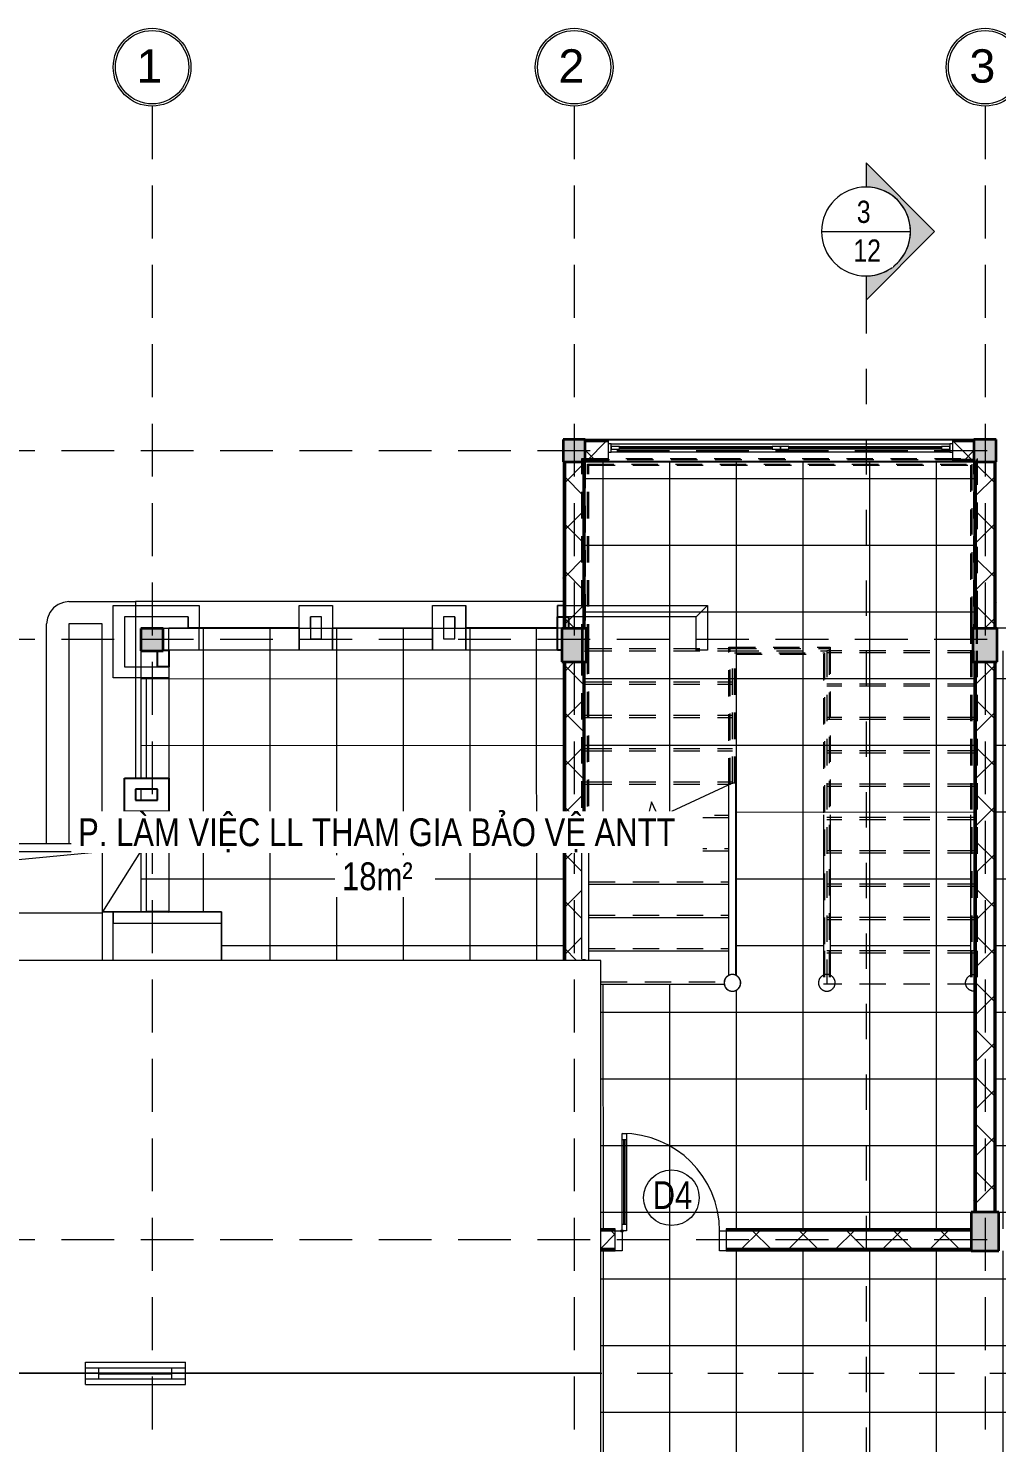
# Model space of a CAD drawing. Header units: millimetres. Extents: x -15725 to 47878, y -33389 to 18700.
# Drawn here: x -565 to 8155, y 5975 to 18700 of the extents above; entities that cross this region are included whole.
import ezdxf

# ---------------------------------------------------------------- set-up
doc = ezdxf.new("R2010")
doc.units = ezdxf.units.MM
for name, pattern in [('Abgebrochen', [714.375, 476.25, -238.125]), ('Aligning Line', [635, 317.5, -317.5]), ('Hidden', [714.375, 476.25, -238.125]), ('Overhead', [396.875, 238.125, -158.75])]:
    doc.linetypes.add(name, pattern=pattern)
for name, color, linetype, lineweight in [('A-DOOR', 7, 'Continuous', 18), ('A-DOOR-IDEN', 7, 'Continuous', 9), ('A-FLOR', 7, 'Continuous', 9), ('A-FLOR-HRAL', 7, 'Continuous', 9), ('A-FLOR-HRAL-MBND', 7, 'Overhead', 9), ('A-FLOR-PATT', 7, 'Continuous', 9), ('A-GENM', 7, 'Continuous', 9), ('A-GLAZ', 7, 'Continuous', 18), ('A-WALL', 7, 'Continuous', 25), ('A-WALL-PATT', 7, 'Continuous', 18), ('G-ANNO-SYMB', 7, 'Abgebrochen', 9), ('G-ANNO-TEXT', 7, 'Continuous', 9), ('S-COLS', 7, 'Continuous', 25), ('S-GRID', 7, 'Continuous', 9), ('S-GRID-IDEN', 7, 'Continuous', 9), ('S-STRS', 7, 'Continuous', 18), ('S-STRS-MBND', 7, 'Overhead', 9)]:
    doc.layers.add(name, color=color, linetype=linetype, lineweight=lineweight)
doc.layers.add('G-IMPT', color=7, linetype='Continuous', lineweight=9, true_color=0xffffff)
doc.styles.add('Arial', font='arial.ttf', dxfattribs={"width": 0.8, "height": 200})
doc.styles.add('Arial_2', font='arial.ttf', dxfattribs={"height": 300})
doc.styles.add('Arial_3', font='arial.ttf', dxfattribs={"width": 0.8, "height": 250})
doc.styles.add('Arial_4', font='arial.ttf', dxfattribs={"width": 0.8, "height": 250})
pattern_1 = [(0, (29959.49, 0), (406.4, 101.6), [33.528, -271.272, 33.528, -271.272, -1625.6]), (0, (29959.49, 0), (406.4, 101.6), [-609.6, 33.528, -576.072, 33.528, -271.272, -711.2]), (0, (29959.49, 0), (406.4, 101.6), [-1524, 33.528, -169.672, 33.528, -474.472]), (120, (30111.89, 50.8), (-291.18818, 301.15272), [33.528, -271.272, 33.528, -271.272, -1625.6]), (120, (30111.89, 50.8), (-291.18818, 301.15272), [-609.6, 33.528, -576.072, 33.528, -271.272, -711.2]), (120, (30111.89, 50.8), (-291.18818, 301.15272), [-1524, 33.528, -169.672, 33.528, -474.472]), (240, (30162.69, 254), (-115.21182, -402.75272), [33.528, -271.272, 33.528, -271.272, -1625.6]), (240, (30162.69, 254), (-115.21182, -402.75272), [-609.6, 33.528, -576.072, 33.528, -271.272, -711.2]), (240, (30162.69, 254), (-115.21182, -402.75272), [-1524, 33.528, -169.672, 33.528, -474.472])]
pattern_2 = [(45, (29959.5, 0), (-212.132, 212.132), []), (135, (29959.5, 0), (-212.132, -212.132), [])]

# ---------------------------------------------------------------- blocks, each defined once
blk = doc.blocks.new('Railing - 150mm-2368385-02_MẶT BẰNG TẦNG 2')
at = {"layer": 'A-FLOR-HRAL', "flags": 128}
for points in [[(0, 75), (-3, 75), (-6, 75), (-9, 74), (-12, 74), (-15, 74), (-18, 73), (-21, 72), (-24, 71), (-26, 70), (-29, 69), (-32, 68), (-35, 67), (-37, 65), (-40, 64), (-42, 62), (-45, 60), (-47, 58), (-49, 56), (-52, 54), (-54, 52), (-56, 50), (-58, 48), (-60, 45), (-61, 43), (-63, 41), (-65, 38), (-66, 35), (-68, 33), (-69, 30), (-70, 27), (-71, 24), (-72, 22), (-73, 19), (-73, 16), (-74, 13), (-74, 10), (-75, 7), (-75, 4), (-75, 1), (-75, -2), (-75, -5), (-75, -8), (-74, -11), (-74, -14), (-73, -17), (-72, -20), (-71, -23), (-70, -26), (-69, -28), (-68, -31), (-67, -34), (-65, -37), (-64, -39), (-62, -42), (-61, -44), (-59, -47), (-57, -49), (-55, -51), (-53, -53), (-51, -55), (-48, -57), (-46, -59), (-44, -61), (-41, -63), (-39, -64), (-36, -66), (-33, -67), (-31, -68), (-28, -70), (-25, -71), (-22, -72), (-19, -72), (-16, -73), (-14, -74), (-11, -74), (-8, -75), (-5, -75), (-2, -75), (0, -75)], [(0, -75), (3, -75), (6, -75), (9, -74), (12, -74), (15, -74), (18, -73), (21, -72), (24, -71), (26, -70), (29, -69), (32, -68), (35, -67), (37, -65), (40, -64), (42, -62), (45, -60), (47, -58), (49, -56), (52, -54), (54, -52), (56, -50), (58, -48), (60, -45), (61, -43), (63, -41), (65, -38), (66, -35), (68, -33), (69, -30), (70, -27), (71, -24), (72, -22), (73, -19), (73, -16), (74, -13), (74, -10), (75, -7), (75, -4), (75, -1), (75, 2), (75, 5), (75, 8), (74, 11), (74, 14), (73, 17), (72, 20), (71, 23), (70, 26), (69, 28), (68, 31), (67, 34), (65, 37), (64, 39), (62, 42), (61, 44), (59, 47), (57, 49), (55, 51), (53, 53), (51, 55), (48, 57), (46, 59), (44, 61), (41, 63), (39, 64), (36, 66), (33, 67), (31, 68), (28, 70), (25, 71), (22, 72), (19, 72), (16, 73), (14, 74), (11, 74), (8, 75), (5, 75), (2, 75), (0, 75)]]:
    blk.add_lwpolyline(points, dxfattribs=at)
blk = doc.blocks.new('Railing - Railing-2368373-02_MẶT BẰNG TẦNG 2')
at = {"layer": 'A-FLOR-HRAL'}
for p, q in [((6595, 11623), (6595, 10400)), ((6656, 11623), (6656, 10400)), ((6595, 10400), (6595, 10181)), ((6656, 10400), (6656, 10181))]:
    blk.add_line(p, q, dxfattribs=at)
blk.add_blockref('Railing - 150mm-2368385-02_MẶT BẰNG TẦNG 2', (6625, 10112))
blk = doc.blocks.new('Railing - 150mm-V1-02_MẶT BẰNG TẦNG 2')
at = {"layer": 'A-FLOR-HRAL', "flags": 128}
blk.add_lwpolyline([(0, -75), (3, -75), (6, -75), (9, -74), (12, -74), (15, -74), (18, -73), (21, -72), (24, -71), (26, -70), (29, -69), (32, -68), (35, -67), (37, -65), (40, -64), (42, -62), (45, -60), (47, -58), (49, -56), (52, -54), (54, -52), (56, -50), (58, -48), (60, -45), (61, -43), (63, -41), (65, -38), (66, -35), (68, -33), (69, -30), (70, -27), (71, -24), (72, -22), (73, -19), (73, -16), (74, -13), (74, -10), (75, -7), (75, -4), (75, -1), (75, 2), (75, 5), (75, 8), (74, 11), (74, 14), (73, 17), (72, 20), (71, 23), (70, 26), (69, 28), (68, 31), (67, 34), (65, 37), (64, 39), (62, 42), (61, 44), (59, 47), (57, 49), (55, 51), (53, 53), (51, 55), (48, 57), (46, 59), (44, 61), (41, 63), (39, 64), (36, 66), (33, 67), (31, 68), (28, 70), (25, 71), (22, 72), (19, 72), (16, 73), (14, 74), (11, 74), (8, 75), (5, 75), (2, 75), (0, 75)], dxfattribs=at)
blk = doc.blocks.new('Railing - Railing-2368377-02_MẶT BẰNG TẦNG 2')
at = {"layer": 'A-FLOR-HRAL'}
for p, q in [((7919, 11623), (7919, 10400)), ((7919, 10400), (7919, 10181))]:
    blk.add_line(p, q, dxfattribs=at)
at = {"extrusion": (0, 0, -1), "zscale": -1}
blk.add_blockref('Railing - 150mm-V1-02_MẶT BẰNG TẦNG 2', (-7950, 10112), dxfattribs=at)
blk = doc.blocks.new('CỬA 1 CÁNH EROWINDOW_có ô chết_ - D4_1000x2200-2368989-02_MẶT BẰNG TẦNG 2')
at = {"layer": 'A-DOOR'}
for p, q in [((-439, 958), (-399, 958)), ((-439, 80), (-439, 958)), ((-399, 900), (-439, 900)), ((-424, 138), (-424, 900)), ((-414, 900), (-414, 138)), ((-399, 958), (-399, 900)), ((-399, 958), (-399, 80)), ((-399, 138), (-439, 138)), ((-500, -100), (-500, 80)), ((-500, 80), (-439, 80)), ((-439, 80), (-439, -100)), ((-399, 80), (-439, 80)), ((439, -100), (439, 80)), ((439, 80), (500, 80)), ((500, 80), (500, -100)), ((-439, -100), (-500, -100)), ((500, -100), (439, -100))]:
    blk.add_line(p, q, dxfattribs=at)
blk.add_circle((-439, 80), 10, dxfattribs=at)
blk.add_arc((-439, 80), 878, 0, 90, dxfattribs=at)
blk = doc.blocks.new('CUA SO 2 CANH NHOM KINH O O THOANG - K3_3100x2100-2404852-02_MẶT BẰNG TẦNG 2')
at = {"layer": 'A-GLAZ'}
for p, q in [((-1525, 63), (-1550, 63)), ((-1525, -13), (-1525, 63)), ((-1449, 37.5), (-1525, 37.5)), ((-1525, 37.5), (-1525, 12.5)), ((-1525, 12.5), (-1449, 12.5)), ((-1449, 12.5), (-1449, 37.5)), ((-76, 27.5), (-1449, 27.5)), ((-1449, 27.5), (-1449, 22.5)), ((-1449, 22.5), (-76, 22.5)), ((0, 37.5), (-76, 37.5)), ((-76, 37.5), (-76, 12.5)), ((-76, 22.5), (-76, 27.5)), ((-76, 12.5), (0, 12.5)), ((0, 12.5), (0, 37.5)), ((76, 37.5), (0, 37.5)), ((0, 37.5), (0, 12.5)), ((0, 12.5), (76, 12.5)), ((76, 12.5), (76, 37.5)), ((1449, 27.5), (76, 27.5)), ((76, 27.5), (76, 22.5)), ((76, 22.5), (1449, 22.5)), ((1525, 37.5), (1449, 37.5)), ((1449, 37.5), (1449, 12.5)), ((1449, 22.5), (1449, 27.5)), ((1449, 12.5), (1525, 12.5)), ((1550, 63), (1525, 63)), ((1525, 63), (1525, -13)), ((1525, 12.5), (1525, 37.5)), ((-1550, -13), (-1525, -13)), ((1525, -13), (1550, -13))]:
    blk.add_line(p, q, dxfattribs=at)
at = {"layer": 'A-GLAZ', "lineweight": 9}
for p, q in [((-1525, 63), (1525, 63)), ((-1449, 37.5), (-76, 37.5)), ((-76, 12.5), (-1449, 12.5)), ((76, 37.5), (1449, 37.5)), ((1449, 12.5), (76, 12.5)), ((1525, -13), (-1525, -13))]:
    blk.add_line(p, q, dxfattribs=at)
blk = doc.blocks.new('Railing - 150mm-2368054-02_MẶT BẰNG TẦNG 2')
at = {"layer": 'A-FLOR-HRAL', "flags": 128}
for points in [[(0, 75), (-3, 75), (-6, 75), (-9, 74), (-12, 74), (-15, 74), (-18, 73), (-21, 72), (-24, 71), (-26, 70), (-29, 69), (-32, 68), (-35, 67), (-37, 65), (-40, 64), (-42, 62), (-45, 60), (-47, 58), (-49, 56), (-52, 54), (-54, 52), (-56, 50), (-58, 48), (-60, 45), (-61, 43), (-63, 41), (-65, 38), (-66, 35), (-68, 33), (-69, 30), (-70, 27), (-71, 24), (-72, 22), (-73, 19), (-73, 16), (-74, 13), (-74, 10), (-75, 7), (-75, 4), (-75, 1), (-75, -2), (-75, -5), (-75, -8), (-74, -11), (-74, -14), (-73, -17), (-72, -20), (-71, -23), (-70, -26), (-69, -28), (-68, -31), (-67, -34), (-65, -37), (-64, -39), (-62, -42), (-61, -44), (-59, -47), (-57, -49), (-55, -51), (-53, -53), (-51, -55), (-48, -57), (-46, -59), (-44, -61), (-41, -63), (-39, -64), (-36, -66), (-33, -67), (-31, -68), (-28, -70), (-25, -71), (-22, -72), (-19, -72), (-16, -73), (-14, -74), (-11, -74), (-8, -75), (-5, -75), (-2, -75), (0, -75)], [(0, -75), (3, -75), (6, -75), (9, -74), (12, -74), (15, -74), (18, -73), (21, -72), (24, -71), (26, -70), (29, -69), (32, -68), (35, -67), (37, -65), (40, -64), (42, -62), (45, -60), (47, -58), (49, -56), (52, -54), (54, -52), (56, -50), (58, -48), (60, -45), (61, -43), (63, -41), (65, -38), (66, -35), (68, -33), (69, -30), (70, -27), (71, -24), (72, -22), (73, -19), (73, -16), (74, -13), (74, -10), (75, -7), (75, -4), (75, -1), (75, 2), (75, 5), (75, 8), (74, 11), (74, 14), (73, 17), (72, 20), (71, 23), (70, 26), (69, 28), (68, 31), (67, 34), (65, 37), (64, 39), (62, 42), (61, 44), (59, 47), (57, 49), (55, 51), (53, 53), (51, 55), (48, 57), (46, 59), (44, 61), (41, 63), (39, 64), (36, 66), (33, 67), (31, 68), (28, 70), (25, 71), (22, 72), (19, 72), (16, 73), (14, 74), (11, 74), (8, 75), (5, 75), (2, 75), (0, 75)]]:
    blk.add_lwpolyline(points, dxfattribs=at)
at = {"layer": 'A-FLOR-HRAL', "lineweight": 18}
for start, end in [(90, 270), (270, 90)]:
    blk.add_arc((0, 0), 74, start, end, dxfattribs=at)
blk = doc.blocks.new('Railing - Railing-2370124-02_MẶT BẰNG TẦNG 2')
at = {"layer": 'A-FLOR-HRAL'}
for p, q in [((5775, 11909), (5744, 11894)), ((5775, 11909), (5744, 11894)), ((5744, 10180), (5744, 11894)), ((5775, 11909), (5755, 11899)), ((5755, 11897), (5755, 11899)), ((5795, 11909), (5775, 11909)), ((5805, 11909), (5775, 11909)), ((5805, 11909), (5775, 11909)), ((5795, 11906), (5795, 11909)), ((5805, 10181), (5805, 11909))]:
    blk.add_line(p, q, dxfattribs=at)
at = {"layer": 'A-FLOR-HRAL-MBND'}
for p, q in [((5744, 13131), (6656, 13131)), ((5744, 13100), (5744, 13131)), ((5755, 13120), (6645, 13120)), ((5755, 13100), (5755, 13120)), ((6645, 13120), (6645, 10400)), ((6656, 13131), (6656, 10400)), ((5744, 11894), (5744, 13100)), ((5755, 11899), (5755, 13100)), ((5795, 13080), (6605, 13080)), ((5795, 11909), (5795, 13080)), ((5805, 13070), (6595, 13070)), ((5805, 11909), (5805, 13070)), ((6595, 13070), (6595, 10400)), ((6605, 13080), (6605, 10400)), ((6595, 10400), (6595, 10100)), ((6605, 10400), (6605, 10100)), ((6645, 10400), (6645, 10100)), ((6656, 10400), (6656, 10100)), ((6656, 10100), (6595, 10100)), ((6645, 10100), (6605, 10100))]:
    blk.add_line(p, q, dxfattribs=at)
at = {"rotation": 180}
blk.add_blockref('Railing - 150mm-2368054-02_MẶT BẰNG TẦNG 2', (5775, 10112), dxfattribs=at)
blk = doc.blocks.new('Railing - Railing-2370128-02_MẶT BẰNG TẦNG 2')
at = {"layer": 'A-FLOR-HRAL'}
for p, q in [((4450, 11291), (4420, 11291)), ((4450, 11291), (4420, 11291)), ((4420, 10325), (4420, 11291)), ((4481, 11306), (4450, 11291)), ((4481, 11306), (4450, 11291)), ((4481, 10314), (4481, 11306))]:
    blk.add_line(p, q, dxfattribs=at)
at = {"layer": 'A-FLOR-HRAL-MBND'}
for p, q in [((4420, 14830), (7980, 14830)), ((4420, 13100), (4420, 14830)), ((4430, 14820), (7970, 14820)), ((4430, 13100), (4430, 14820)), ((4470, 14780), (7930, 14780)), ((4470, 13100), (4470, 14780)), ((4481, 14769), (7919, 14769)), ((4481, 13100), (4481, 14769)), ((7919, 14769), (7919, 13400)), ((7930, 14780), (7930, 13400)), ((7970, 14820), (7970, 13400)), ((7980, 14830), (7980, 13400)), ((7919, 13400), (7919, 13100)), ((7930, 13400), (7930, 13100)), ((7970, 13400), (7970, 13100)), ((7980, 13400), (7980, 13100)), ((4420, 11291), (4420, 13100)), ((4430, 11294), (4430, 13100)), ((4470, 11303), (4470, 13100)), ((4481, 11306), (4481, 13100)), ((7919, 13100), (7919, 10400)), ((7930, 13100), (7930, 10400)), ((7970, 13100), (7970, 10400)), ((7980, 13100), (7980, 10400)), ((7919, 10400), (7919, 10100)), ((7930, 10400), (7930, 10100)), ((7970, 10400), (7970, 10100)), ((7980, 10400), (7980, 10100)), ((7980, 10100), (7919, 10100)), ((7970, 10100), (7930, 10100))]:
    blk.add_line(p, q, dxfattribs=at)
blk = doc.blocks.new('Window_K2_Stack - Sync_3dsMax_To_Revit-2428540-02_MẶT BẰNG TẦNG 2')
at = {"layer": 'G-IMPT'}
for p, q in [((-737, 6885), (-770, 6843)), ((-696, 6917), (-737, 6885)), ((-649, 6935), (-696, 6917)), ((-600, 6942), (-649, 6935)), ((-600, 6942), (0, 6942)), ((0, 6942), (0, 5355)), ((3850, 6942), (0, 6942)), ((-792, 6793), (-800, 6742)), ((-770, 6843), (-792, 6793)), ((-800, 4764), (-800, 6742)), ((-300, 6742), (-600, 6742)), ((-600, 6742), (-600, 4764)), ((-300, 4764), (-300, 6742)), ((0, 5055), (0, 4764)), ((-300, 4764), (-6674, 4764)), ((50, 4764), (-300, 4764)), ((50, 4694), (50, 4764)), ((-6603, 4694), (-300, 4694)), ((-6052, 4142), (-300, 4694)), ((-300, 4694), (-300, 4150)), ((-300, 4694), (50, 4694)), ((-295, 4150), (50, 4694)), ((-6052, 4142), (-300, 4142)), ((-200, 4150), (-300, 4150)), ((-300, 4150), (-300, 3714)), ((-300, 4150), (774, 4150)), ((774, 4150), (-300, 4150)), ((-300, 4150), (-300, 3714)), ((-300, 4150), (-300, 3714)), ((-200, 4050), (-200, 4150)), ((774, 4150), (-200, 4150)), ((-200, 4150), (-200, 4050)), ((774, 4050), (774, 4150)), ((774, 4150), (774, 4050)), ((774, 3714), (774, 4150)), ((-200, 3714), (-200, 4050)), ((-200, 4050), (774, 4050)), ((774, 4050), (774, 3714)), ((4189, 3714), (-1600, 3714)), ((4189, 0), (4189, 3714)), ((4189, -3714), (4189, 0))]:
    blk.add_line(p, q, dxfattribs=at)
at = {"layer": 'G-IMPT', "flags": 128}
for points in [[(4189, 0), (2742, 0), (1295, 0), (-153, 0), (-1600, 0)], [(-1600, 0), (-153, 0), (1295, 0), (2742, 0), (4189, 0)]]:
    blk.add_lwpolyline(points, dxfattribs=at)
blk = doc.blocks.new('Window_K2_Stack - Window_K2_Stack-2377845-02_MẶT BẰNG TẦNG 2')
at = {"layer": 'A-GLAZ'}
for p, q in [((-450, -100), (-450, 100)), ((-450, 100), (450, 100)), ((-450, 50), (450, 50)), ((-328.75, -50), (-328.75, 50)), ((-328.75, 5), (328.75, 5)), ((328.75, -50), (328.75, 50)), ((450, -100), (450, 100)), ((-450, -50), (450, -50)), ((-450, -100), (450, -100)), ((-328.75, -5), (328.75, -5))]:
    blk.add_line(p, q, dxfattribs=at)
blk.add_blockref('Window_K2_Stack - Sync_3dsMax_To_Revit-2428540-02_MẶT BẰNG TẦNG 2', (0, 0))
blk = doc.blocks.new('M_Concrete-Rectangular-Column - COT250X350-2391838-02_MẶT BẰNG TẦNG 2')
at = {"layer": 'S-COLS', "lineweight": 35}
blk.add_hatch(color=256, dxfattribs=at).paths.add_polyline_path([(125, -175), (125, 175), (-125, 175), (-125, -175)])
for p, q in [((125, 175), (-125, 175)), ((-125, 175), (-125, -175)), ((125, -175), (125, 175)), ((-125, -175), (125, -175))]:
    blk.add_line(p, q, dxfattribs=at)
blk = doc.blocks.new('M_Concrete-Rectangular-Column - COT220X300-2391836-02_MẶT BẰNG TẦNG 2')
at = {"layer": 'S-COLS', "lineweight": 35}
blk.add_hatch(color=256, dxfattribs=at).paths.add_polyline_path([(-110, -150), (110, -150), (110, 150), (-110, 150), (-110, 54)])
for p, q in [((110, 150), (-110, 150)), ((-110, 150), (-110, -150)), ((110, -150), (110, 150)), ((-110, -150), (110, -150))]:
    blk.add_line(p, q, dxfattribs=at)
blk = doc.blocks.new('M_Concrete-Rectangular-Column - COT200X200-2391833-02_MẶT BẰNG TẦNG 2')
at = {"layer": 'S-COLS', "lineweight": 35}
blk.add_hatch(color=256, dxfattribs=at).paths.add_polyline_path([(100, -100), (100, 100), (-100, 100), (-100, -100)])
for p, q in [((100, 100), (-100, 100)), ((-100, 100), (-100, -100)), ((100, -100), (100, 100)), ((-100, -100), (100, -100))]:
    blk.add_line(p, q, dxfattribs=at)
blk = doc.blocks.new('Test_Family - Sync_3dsMax_To_Revit-V5-02_MẶT BẰNG TẦNG 2')
at = {"layer": 'A-GENM'}
for p, q in [((-300, -4145), (-300, -4150)), ((-300, -4150), (250, -4150)), ((50, -4150), (50, -5050)), ((100, -4150), (50, -4150)), ((200, -4150), (100, -4150)), ((250, -4150), (200, -4150)), ((250, -4150), (245, -4145)), ((250, -5050), (250, -4150)), ((50, -5050), (100, -5050)), ((100, -5050), (200, -5050)), ((200, -5050), (250, -5050)), ((100, -5350), (50, -5350)), ((50, -5350), (50, -6250)), ((200, -5350), (100, -5350)), ((250, -5350), (200, -5350)), ((250, -6250), (250, -5350)), ((-250, -6250), (-250, -6901)), ((250, -6250), (-250, -6250)), ((-150, -6801), (-150, -6350)), ((-150, -6350), (250, -6350)), ((50, -6250), (100, -6250)), ((100, -6250), (200, -6250)), ((200, -6250), (250, -6250)), ((250, -6350), (250, -6250)), ((250, -6501), (250, -6701)), ((525, -6501), (250, -6501)), ((525, -6501), (525, -6551)), ((1425, -6501), (525, -6501)), ((525, -6551), (525, -6651)), ((1725, -6501), (1425, -6501)), ((1425, -6501), (1425, -6901)), ((1425, -6551), (1425, -6501)), ((1425, -6651), (1425, -6551)), ((1525, -6601), (1625, -6601)), ((1525, -6801), (1525, -6601)), ((1625, -6601), (1625, -6801)), ((1725, -6901), (1725, -6501)), ((2625, -6501), (1725, -6501)), ((1725, -6501), (1725, -6551)), ((1725, -6551), (1725, -6651)), ((2625, -6501), (2625, -6901)), ((2925, -6501), (2625, -6501)), ((2625, -6551), (2625, -6501)), ((2625, -6651), (2625, -6551)), ((2725, -6801), (2725, -6601)), ((2725, -6601), (2825, -6601)), ((2825, -6601), (2825, -6801)), ((2925, -6901), (2925, -6501)), ((2925, -6501), (2925, -6551)), ((3790, -6501), (2925, -6501)), ((2925, -6551), (2925, -6651)), ((5000, -6501), (5000, -6801)), ((5100, -6501), (5000, -6501)), ((5100, -6901), (5100, -6501)), ((250, -6701), (525, -6701)), ((525, -6701), (425, -6701)), ((425, -6701), (425, -6755)), ((525, -6651), (525, -6701)), ((525, -6901), (525, -6701)), ((525, -6701), (1425, -6701)), ((1425, -6701), (1425, -6651)), ((1725, -6651), (1725, -6701)), ((1725, -6701), (2625, -6701)), ((2625, -6701), (2625, -6651)), ((2925, -6651), (2925, -6701)), ((2925, -6701), (3825, -6701)), ((3825, -6701), (3825, -6695)), ((425, -6801), (-150, -6801)), ((425, -6755), (425, -6801)), ((1625, -6801), (1525, -6801)), ((2825, -6801), (2725, -6801)), ((3750, -6801), (3750, -6901)), ((5000, -6801), (3750, -6801)), ((5100, -6901), (5000, -6801)), ((5000, -6801), (5100, -6901)), ((-250, -6901), (525, -6901)), ((1425, -6901), (1725, -6901)), ((2625, -6901), (2925, -6901)), ((3750, -6901), (5100, -6901))]:
    blk.add_line(p, q, dxfattribs=at)
at = {"layer": 'A-GENM', "lineweight": 25}
for p, q in [((245, -4145), (250, -4150)), ((250, -4150), (250, -4145)), ((-150, -5050), (-150, -5350)), ((250, -5050), (-150, -5050)), ((250, -5350), (250, -5050)), ((-50, -5250), (-50, -5150)), ((-50, -5150), (150, -5150)), ((150, -5150), (150, -5250)), ((150, -5250), (-50, -5250)), ((-150, -5350), (250, -5350)), ((250, -6350), (150, -6350)), ((150, -6350), (150, -6495)), ((250, -6501), (250, -6350)), ((200, -6501), (250, -6501)), ((3790, -6501), (3750, -6501)), ((3750, -6501), (3750, -6801)), ((3850, -6801), (3850, -6695)), ((3750, -6801), (3850, -6801))]:
    blk.add_line(p, q, dxfattribs=at)
at = {"layer": 'G-IMPT'}
for p, q in [((-250, -6250), (-250, -6901)), ((0, -6250), (-250, -6250)), ((-150, -6801), (-150, -6350)), ((-150, -6350), (0, -6350)), ((250, -6701), (250, -6696)), ((250, -6701), (525, -6701)), ((525, -6701), (425, -6701)), ((425, -6801), (425, -6701)), ((525, -6696), (525, -6701)), ((525, -6901), (525, -6701)), ((1425, -6701), (525, -6701)), ((1425, -6695), (1425, -6701)), ((1425, -6701), (1425, -6901)), ((1525, -6695), (1525, -6801)), ((1625, -6695), (1625, -6801)), ((1725, -6695), (1725, -6701)), ((1725, -6695), (1725, -6701)), ((1725, -6901), (1725, -6701)), ((1725, -6701), (2625, -6701)), ((1725, -6701), (2625, -6701)), ((2625, -6701), (2625, -6695)), ((2625, -6695), (2625, -6701)), ((2625, -6701), (2625, -6901)), ((2725, -6801), (2725, -6695)), ((2825, -6801), (2825, -6695)), ((2925, -6695), (2925, -6701)), ((2925, -6701), (2925, -6901)), ((3750, -6701), (2925, -6701)), ((-50, -6801), (-150, -6801)), ((425, -6801), (-50, -6801)), ((1625, -6801), (1525, -6801)), ((2825, -6801), (2725, -6801)), ((3750, -6901), (3750, -6801)), ((-250, -6901), (-50, -6901)), ((-50, -6901), (525, -6901)), ((1425, -6901), (1725, -6901)), ((2625, -6901), (2925, -6901)), ((3800, -6901), (3750, -6901))]:
    blk.add_line(p, q, dxfattribs=at)
blk = doc.blocks.new('Test_Family - Test_Family-V6-02_MẶT BẰNG TẦNG 2')
at = {"extrusion": (0, 0, -1), "zscale": -1, "rotation": 180}
blk.add_blockref('Test_Family - Sync_3dsMax_To_Revit-V5-02_MẶT BẰNG TẦNG 2', (0, 0), dxfattribs=at)
blk = doc.blocks.new('Section - CAT DUNG-122916-02_MẶT BẰNG TẦNG 2')
at = {"layer": 'G-ANNO-SYMB', "linetype": 'Continuous'}
h = blk.add_hatch(color=256, dxfattribs=at)
edge = h.paths.add_edge_path()
edge.add_line((0.18, 0), (-2, 0))
edge.add_arc((-6, 0), 4, 0, 90)
edge.add_arc((-6, 0), 4, 90, 180)
edge.add_line((-10, 0), (-12.18, 0))
edge.add_line((-12.18, 0), (-6, 6.18))
edge.add_line((-6, 6.18), (0.18, 0))
for p, q in [((-6, 6.18), (-12.18, 0)), ((0.18, 0), (-6, 6.18)), ((-12.18, 0), (-10, 0)), ((-2, 0), (0.18, 0))]:
    blk.add_line(p, q, dxfattribs=at)
for start, end in [(360, 180), (90, 180), (0, 90), (180, 360)]:
    blk.add_arc((-6, 0), 4, start, end, dxfattribs=at)
blk = doc.blocks.new('Grid - TRUC  D1-102336-02_MẶT BẰNG TẦNG 2')
at = {"layer": 'S-GRID-IDEN'}
for radius in [3.5, 3.3]:
    blk.add_circle((0, 0), radius, dxfattribs=at)
blk = doc.blocks.new('KÝ HIEU CUA ĐI - KÝ HIEU CUA ĐI-1233-02_MẶT BẰNG TẦNG 2')
at = {"layer": 'A-DOOR-IDEN'}
blk.add_circle((0.06, -0.21), 2.5, dxfattribs=at)

msp = doc.modelspace()

# ---------------------------------------------------------------- hatches: boundary and pattern name
at = {"layer": 'A-FLOR-PATT'}
h = msp.add_hatch(dxfattribs=at)
h.set_pattern_fill('FP_6', color=256, style=0, pattern_type=2)
h.set_pattern_definition([(0.0043, (16612.5, 7449.6), (-0.045, 600), []), (90.004, (16612.5, 7449.6), (-600, -0.042), [])])
h.paths.add_polyline_path([(1174, 2450), (1174, 2450), (1174, 2362)])
h.paths.add_polyline_path([(450, -101), (4200, -101), (4200, 94), (4240, 94), (4240, 200), (4250, 200), (4250, 2885), (1174, 2885), (1174, 2450), (700, 2450), (700, 2445), (695, 2450), (450, 2450), (450, 1545), (700, 1545), (700, 1245), (450, 1245), (450, 104)])
h.paths.add_polyline_path([(451, -100), (450, -100), (450, 100), (600, 100), (600, 245), (700, 245), (700, 94), (650, 94), (650, -100)])
h.paths.add_polyline_path([(33545, -98), (37050, -98), (37050, 94), (37045, 94), (37045, 245), (37050, 245), (37050, 1245), (37045, 1245), (37045, 1545), (37050, 1545), (37050, 2450), (37045, 2445), (37045, 2795), (37050, 2795), (37050, 5150), (37025, 5150), (37025, 5300), (34760, 5300), (34760, 5500), (37050, 5500), (37050, 7700), (34546, 7700), (34546, 8500), (34646, 8500), (34646, 8452), (34650, 8452), (34650, 9400), (34646, 9400), (34646, 9300), (34546, 9300), (34546, 9400), (34350, 9400), (34350, 9500), (37050, 9500), (37050, 9502), (33450, 9502), (33451, 9500), (33550, 9500), (33550, 9400), (33450, 9400), (33450, 8050), (33475, 8050), (33475, 7700), (32770, 7700), (32770, 7675), (31570, 7675), (31570, 7700), (25580, 7700), (25580, 7900), (25925, 7900), (25925, 8050), (25950, 8050), (25950, 12000), (26150, 12000), (26150, 8050), (26175, 8050), (26175, 7900), (29525, 7900), (29525, 8050), (29550, 8050), (29550, 13000), (29540, 13000), (29540, 13100), (26160, 13100), (26160, 13000), (25940, 13000), (25940, 13100), (22560, 13100), (22560, 13000), (22550, 13000), (22550, 8050), (22575, 8050), (22575, 7900), (24580, 7900), (24580, 7700), (21550, 7700), (21550, 7900), (22325, 7900), (22325, 8050), (22350, 8050), (22350, 12100), (20400, 12100), (20400, 13100), (18960, 13100), (18960, 13000), (18740, 13000), (18740, 13100), (15360, 13100), (15360, 13000), (15350, 13000), (15350, 8050), (15375, 8050), (15375, 7900), (18725, 7900), (18725, 8050), (18975, 8050), (18975, 7900), (20550, 7900), (20550, 7700), (12850, 7700), (12850, 7900), (15125, 7900), (15125, 8050), (15150, 8050), (15150, 13000), (15140, 13000), (15140, 13100), (11760, 13100), (11760, 13000), (11540, 13000), (11540, 13100), (8160, 13100), (8160, 13000), (8150, 13000), (8150, 8050), (8175, 8050), (8175, 7900), (11525, 7900), (11525, 8050), (11550, 8050), (11550, 12000), (11750, 12000), (11750, 8050), (11775, 8050), (11775, 7900), (11850, 7900), (11850, 7700), (5720, 7700), (5720, 7900), (7925, 7900), (7925, 8050), (7950, 8050), (7950, 10038), (7930, 10041), (7918, 10045), (7907, 10052), (7899, 10058), (7890, 10068), (7880, 10088), (7876, 10099), (7875, 10118), (7879, 10136), (7887, 10152), (7895, 10163), (7905, 10173), (7919, 10182), (7919, 11623), (7950, 11623), (7950, 13000), (7940, 13000), (7940, 13300), (7950, 13300), (7950, 14800), (4450, 14800), (4451, 13300), (4460, 13299), (4460, 13000), (4450, 13000), (4450, 11298), (4481, 11306), (4999, 11547), (5046, 11742), (5179, 11458), (5226, 11653), (5775, 11909), (5775, 11904), (5795, 11909), (5795, 11906), (5805, 11909), (5805, 10181), (5823, 10168), (5834, 10158), (5844, 10141), (5848, 10122), (5849, 10103), (5843, 10084), (5834, 10067), (5820, 10053), (5803, 10044), (5790, 10039), (5775, 10038), (5754, 10041), (5744, 10044), (5726, 10057), (5714, 10070), (5705, 10084), (5701, 10100), (4589, 10100), (4589, 7900), (4720, 7900), (4720, 7700), (4589, 7700), (4589, 6600), (4589, 6600), (4589, 5500), (6760, 5500), (6760, 5300), (4589, 5300), (4589, 2885), (4450, 2885), (4450, 200), (4460, 200), (4460, 100), (7940, 100), (7940, 200), (7950, 200), (7950, 5150), (7925, 5150), (7925, 5300), (7760, 5300), (7760, 5500), (13960, 5500), (13960, 5300), (11775, 5300), (11775, 5150), (11525, 5150), (11525, 5300), (8175, 5300), (8175, 5150), (8150, 5150), (8150, 200), (8160, 200), (8160, 100), (11540, 100), (11540, 200), (11760, 200), (11760, 100), (15140, 100), (15140, 200), (15150, 200), (15150, 5150), (15125, 5150), (15125, 5300), (14960, 5300), (14960, 5500), (15530, 5500), (15530, 5300), (15375, 5300), (15375, 5150), (15350, 5150), (15350, 200), (15360, 200), (15360, 100), (22340, 100), (22340, 200), (22350, 200), (22350, 5150), (22325, 5150), (22325, 5300), (18975, 5300), (18975, 5150), (18725, 5150), (18725, 5300), (16530, 5300), (16530, 5500), (22630, 5500), (22630, 5300), (22575, 5300), (22575, 5150), (22550, 5150), (22550, 200), (22560, 200), (22560, 100), (25940, 100), (25940, 200), (26160, 200), (26160, 100), (29540, 100), (29540, 200), (29760, 200), (29760, 100), (33240, 100), (33240, 200), (33250, 200), (33250, 5150), (33225, 5150), (33225, 5300), (31030, 5300), (31030, 5500), (33760, 5500), (33760, 5300), (33475, 5300), (33475, 5150), (33450, 5150), (33450, 200), (33460, 200), (33460, 94), (33545, 94)])
h.paths.add_polyline_path([(37250, -94), (37252, 1245), (37250, 1245), (37250, 50)])
h.paths.add_polyline_path([(37253, 1345), (37253, 1445), (37250, 1445), (37250, 1345)])
h.paths.add_polyline_path([(600, 1345), (600, 1445), (450, 1445), (450, 1345)])
h.paths.add_polyline_path([(37253, 1545), (37260, 5150), (37250, 5150), (37250, 1545)])
h.paths.add_polyline_path([(-2149, 4400), (-1200, 4400), (-1200, 6600), (-1200, 6600), (-1200, 8800), (-4026, 8800), (-4050, 4400), (-3279, 4400)])
h.paths.add_polyline_path([(29525, 5150), (29525, 5300), (26175, 5300), (26175, 5150), (25925, 5150), (25925, 5300), (23630, 5300), (23630, 5500), (30030, 5500), (30030, 5300), (29775, 5300), (29775, 5150)])
h.paths.add_polyline_path([(37260, 5500), (37265, 7700), (37250, 7700), (37250, 5500)])
h.paths.add_polyline_path([(1174, 6600), (1174, 6600), (1100, 6600)])
h.paths.add_polyline_path([(34646, 7900), (34897, 7900), (34897, 8352), (34646, 8352), (34646, 8267)])
h.paths.add_polyline_path([(35001, 7900), (37025, 7900), (37025, 7903), (35000, 7903), (35000, 8452), (34996, 8452), (34996, 7900)])
h.paths.add_polyline_path([(33225, 7900), (33225, 8050), (33250, 8050), (33250, 10038), (33232, 10040), (33218, 10045), (33207, 10052), (33199, 10058), (33190, 10068), (33180, 10088), (33176, 10100), (33175, 10118), (33179, 10136), (33187, 10152), (33195, 10163), (33205, 10173), (33219, 10182), (33219, 11623), (33250, 11623), (33250, 13000), (33240, 13000), (33240, 13300), (33250, 13300), (33250, 14800), (29750, 14800), (29750, 13300), (29760, 13300), (29760, 13000), (29750, 13000), (29750, 11298), (29781, 11306), (30299, 11547), (30346, 11742), (30479, 11458), (30526, 11653), (31075, 11909), (31075, 11904), (31095, 11909), (31095, 11906), (31105, 11909), (31105, 10181), (31123, 10168), (31134, 10158), (31144, 10141), (31148, 10122), (31149, 10103), (31143, 10084), (31134, 10067), (31120, 10053), (31103, 10044), (31090, 10039), (31075, 10038), (31054, 10041), (31046, 10043), (31026, 10057), (31014, 10070), (31005, 10084), (31001, 10100), (29823, 10100), (29820, 10084), (29809, 10067), (29795, 10053), (29779, 10043), (29764, 10039), (29750, 10038), (29750, 8050), (29775, 8050), (29775, 7900), (31570, 7900), (31570, 7925), (32770, 7925), (32770, 7900)])
h.paths.add_polyline_path([(37265, 8050), (37270, 10470), (37250, 10470), (37250, 8050)])
h.paths.add_polyline_path([(31925, 10038), (31904, 10041), (31889, 10047), (31878, 10055), (31867, 10066), (31858, 10081), (31853, 10094), (31851, 10113), (31853, 10130), (31859, 10146), (31870, 10162), (31880, 10171), (31895, 10181), (31895, 11623), (31956, 11623), (31957, 10180), (31973, 10170), (31985, 10158), (31993, 10144), (31998, 10131), (32000, 10113), (31998, 10095), (31991, 10079), (31981, 10063), (31974, 10056), (31956, 10044), (31940, 10039)])
h.paths.add_polyline_path([(6625, 10038), (6604, 10041), (6589, 10047), (6578, 10055), (6567, 10066), (6558, 10081), (6553, 10094), (6551, 10113), (6553, 10130), (6559, 10146), (6570, 10162), (6580, 10171), (6595, 10181), (6595, 11623), (6656, 11623), (6657, 10180), (6673, 10170), (6685, 10158), (6693, 10144), (6698, 10131), (6700, 10115), (6698, 10095), (6691, 10079), (6684, 10066), (6674, 10056), (6656, 10044), (6640, 10039)])
h.paths.add_polyline_path([(4250, 10314), (4250, 13000), (4240, 13000), (4240, 13106), (4200, 13106), (4200, 13299), (450, 13301), (450, 11955), (700, 11955), (700, 11655), (450, 11655), (450, 10750), (695, 10750), (700, 10755), (700, 10750), (1174, 10750), (1174, 10314), (4065, 10314)])
h.paths.add_polyline_path([(37270, 10570), (37275, 13300), (37250, 13300), (37250, 10570)])
h.paths.add_polyline_path([(600, 11755), (600, 11855), (450, 11855), (450, 11755)])
h.paths.add_polyline_path([(675, 12955), (600, 12955), (600, 13100), (450, 13100), (450, 13300), (650, 13300), (650, 13106), (700, 13106), (700, 12955)])
h.paths.add_polyline_path([(18960, 13300), (29550, 13301), (29550, 13301), (8150, 13302), (8150, 13300), (18740, 13300)])
h.paths.add_polyline_path([(4250, 13406), (4250, 13406), (4250, 15000), (4250, 15000), (4250, 13426)])
h.paths.add_polyline_path([(33449, 15000), (33449, 15000), (33449, 15000)])
at = {"layer": 'A-WALL-PATT', "lineweight": 9}
h = msp.add_hatch(dxfattribs=at)
h.set_pattern_fill('FP_2', color=256, style=0, pattern_type=2)
h.set_pattern_definition(pattern_1)
h.paths.add_polyline_path([(4658, 14985), (4658, 15000), (4450, 15000), (4450, 14985)])
h.paths.add_polyline_path([(7758, 14985), (7950, 14985), (7950, 15000), (7758, 15000)])
h = msp.add_hatch(dxfattribs=at)
h.set_pattern_fill('FP_3', color=256, style=0, pattern_type=2)
h.set_pattern_definition(pattern_2)
h.paths.add_polyline_path([(7950, 14815), (7950, 14985), (7758, 14985), (7758, 14815)])
h.paths.add_polyline_path([(4658, 14815), (4658, 14985), (4450, 14985), (4450, 14815)])
h = msp.add_hatch(dxfattribs=at)
h.set_pattern_fill('FP_2', color=256, style=0, pattern_type=2)
h.set_pattern_definition(pattern_1)
h.paths.add_polyline_path([(4265, 10314), (4265, 13000), (4250, 13000), (4250, 10314), (4255, 10314)])
h.paths.add_polyline_path([(4265, 13300), (4265, 14800), (4250, 14800), (4250, 13300), (4261, 13300)])
h = msp.add_hatch(dxfattribs=at)
h.set_pattern_fill('FP_3', color=256, style=0, pattern_type=2)
h.set_pattern_definition(pattern_2)
h.paths.add_polyline_path([(4435, 10314), (4435, 10326), (4420, 10326), (4420, 11291), (4435, 11295), (4435, 13000), (4265, 13000), (4265, 10314), (4347, 10314)])
h.paths.add_polyline_path([(4265, 13300), (4435, 13300), (4435, 14800), (4265, 14800), (4265, 13426)])
h = msp.add_hatch(dxfattribs=at)
h.set_pattern_fill('FP_2', color=256, style=0, pattern_type=2)
h.set_pattern_definition(pattern_1)
h.paths.add_polyline_path([(4450, 10314), (4450, 10326), (4435, 10326), (4435, 10314), (4440, 10314)])
h.paths.add_polyline_path([(4435, 11295), (4450, 11298), (4450, 13000), (4435, 13000), (4435, 11301)])
h.paths.add_polyline_path([(4435, 13300), (4450, 13300), (4450, 14800), (4435, 14800), (4435, 13652)])
h = msp.add_hatch(dxfattribs=at)
h.set_pattern_fill('FP_2', color=256, style=0, pattern_type=2)
h.set_pattern_definition(pattern_1)
h.paths.add_polyline_path([(7950, 14800), (7950, 14815), (7758, 14815), (7758, 14800)])
h.paths.add_polyline_path([(4658, 14800), (4658, 14815), (4450, 14815), (4450, 14800)])
h = msp.add_hatch(dxfattribs=at)
h.set_pattern_fill('FP_2', color=256, style=0, pattern_type=2)
h.set_pattern_definition(pattern_1)
h.paths.add_polyline_path([(7965, 8050), (7965, 8050), (7965, 13000), (7950, 13000), (7950, 8050)])
h.paths.add_polyline_path([(7965, 13300), (7965, 14800), (7950, 14800), (7950, 13300), (7953, 13300)])
h = msp.add_hatch(dxfattribs=at)
h.set_pattern_fill('FP_3', color=256, style=0, pattern_type=2)
h.set_pattern_definition(pattern_2)
h.paths.add_polyline_path([(7970, 8050), (8135, 8050), (8135, 13000), (7965, 13000), (7965, 8050)])
h.paths.add_polyline_path([(8135, 13300), (8135, 14800), (7965, 14800), (7965, 13300), (8133, 13300)])
h = msp.add_hatch(dxfattribs=at)
h.set_pattern_fill('FP_2', color=256, style=0, pattern_type=2)
h.set_pattern_definition(pattern_1)
h.paths.add_polyline_path([(8150, 8050), (8150, 13000), (8135, 13000), (8135, 8050)])
h.paths.add_polyline_path([(8135, 13300), (8150, 13300), (8150, 14800), (8135, 14800), (8135, 14104)])
h = msp.add_hatch(dxfattribs=at)
h.set_pattern_fill('FP_2', color=256, style=0, pattern_type=2)
h.set_pattern_definition(pattern_1)
h.paths.add_polyline_path([(5720, 7885), (7925, 7885), (7925, 7900), (5720, 7900)])
h.paths.add_polyline_path([(4589, 7885), (4720, 7885), (4720, 7900), (4589, 7900), (4589, 7885)])
h = msp.add_hatch(dxfattribs=at)
h.set_pattern_fill('FP_3', color=256, style=0, pattern_type=2)
h.set_pattern_definition(pattern_2)
h.paths.add_polyline_path([(4589, 7715), (4720, 7715), (4720, 7885), (4589, 7885), (4589, 7759)])
h.paths.add_polyline_path([(5720, 7715), (7925, 7715), (7925, 7885), (5720, 7885), (5720, 7800)])
h = msp.add_hatch(dxfattribs=at)
h.set_pattern_fill('FP_2', color=256, style=0, pattern_type=2)
h.set_pattern_definition(pattern_1)
h.paths.add_polyline_path([(4589, 7700), (4720, 7700), (4720, 7715), (4589, 7715), (4589, 7708)])
h.paths.add_polyline_path([(5720, 7700), (7925, 7700), (7925, 7715), (5720, 7715)])

# ---------------------------------------------------------------- linework, layer by layer
at = {"layer": 'A-FLOR'}
for p, q in [((4200, 13299), (450, 13301)), ((29550, 13301), (8150, 13302)), ((450, 13100), (450, 11955)), ((450, 11855), (450, 11755)), ((450, 11655), (450, 10750))]:
    msp.add_line(p, q, dxfattribs=at)
at = {"layer": 'A-WALL', "lineweight": 18}
for p, q in [((4658, 15000), (4450, 15000)), ((4658, 14800), (4658, 15000)), ((7950, 15000), (7758, 15000)), ((7758, 15000), (7758, 14800)), ((4250, 14800), (4250, 13300)), ((4450, 13300), (4450, 14800)), ((4450, 14800), (4658, 14800)), ((7758, 14800), (7950, 14800)), ((7950, 14800), (7950, 13300)), ((8150, 13300), (8150, 14800)), ((4250, 13000), (4250, 10314)), ((4450, 11298), (4450, 13000)), ((7950, 13000), (7950, 8050)), ((8150, 8050), (8150, 13000)), ((4450, 10314), (4450, 10326)), ((4720, 7900), (4589, 7900)), ((4720, 7700), (4720, 7900)), ((7925, 7900), (5720, 7900)), ((5720, 7900), (5720, 7700)), ((4589, 7700), (4720, 7700)), ((5720, 7700), (7925, 7700))]:
    msp.add_line(p, q, dxfattribs=at)
at = {"layer": 'A-WALL', "lineweight": 35}
for p, q in [((4658, 14985), (4450, 14985)), ((7950, 14985), (7758, 14985)), ((4265, 14800), (4265, 13300)), ((4435, 14800), (4435, 13300)), ((4658, 14815), (4450, 14815)), ((7950, 14815), (7758, 14815)), ((7965, 14800), (7965, 13300)), ((8135, 14800), (8135, 13300)), ((4265, 13000), (4265, 10314)), ((4435, 13000), (4435, 11295)), ((7965, 13000), (7965, 8050)), ((8135, 13000), (8135, 8050)), ((4435, 10326), (4435, 10314)), ((4720, 7885), (4589, 7885)), ((7925, 7885), (5720, 7885)), ((4720, 7715), (4589, 7715)), ((7925, 7715), (5720, 7715))]:
    msp.add_line(p, q, dxfattribs=at)
at = {"layer": 'A-WALL'}
for p, q in [((4658, 15000), (7758, 15000)), ((7758, 14800), (4658, 14800))]:
    msp.add_line(p, q, dxfattribs=at)
at = {"layer": 'G-ANNO-SYMB', "linetype": 'Continuous'}
msp.add_line((6578, 16872), (7378, 16872), dxfattribs=at)
at = {"layer": 'G-ANNO-SYMB', "linetype": 'Aligning Line'}
for p, q in [((6978, 16272), (6978, -4685)), ((-7147, 6600), (41466, 6600))]:
    msp.add_line(p, q, dxfattribs=at)
at = {"layer": 'S-GRID', "linetype": 'Hidden'}
for p, q in [((550, 18000), (550, -3000)), ((4350, 18000), (4350, -3000)), ((8050, 18000), (8050, -3000)), ((39500, 14900), (-3000, 14900)), ((39500, 13200), (-3000, 13200)), ((39500, 7800), (-3000, 7800))]:
    msp.add_line(p, q, dxfattribs=at)
at = {"layer": 'S-STRS'}
for p, q in [((5756, 11900), (5757, 11900)), ((5775, 11904), (5775, 11909)), ((5012, 11600), (5112, 11600)), ((5213, 11600), (5744, 11600)), ((4481, 11300), (5744, 11300)), ((4481, 11000), (5744, 11000)), ((4481, 10700), (5744, 10700)), ((4481, 10400), (5744, 10400)), ((4589, 10100), (5702, 10100))]:
    msp.add_line(p, q, dxfattribs=at)
at = {"layer": 'S-STRS', "linetype": 'Overhead', "lineweight": 9}
for p, q in [((5017, 11620), (5103, 11620)), ((5218, 11620), (5744, 11620)), ((4512, 11320), (5744, 11320)), ((4481, 11020), (5744, 11020)), ((4481, 10720), (5744, 10720)), ((4481, 10420), (5744, 10420)), ((4589, 10120), (5701, 10120))]:
    msp.add_line(p, q, dxfattribs=at)
at = {"layer": 'S-STRS-MBND'}
for p, q in [((7950, 14800), (4450, 14800)), ((4450, 14800), (4450, 13100)), ((7950, 13100), (7950, 14800)), ((4450, 13120), (5775, 13120)), ((4450, 13100), (5775, 13100)), ((4450, 11900), (4450, 13100)), ((5775, 13100), (6625, 13100)), ((5775, 11909), (5775, 13100)), ((7950, 13100), (6625, 13100)), ((6625, 13100), (6625, 10100)), ((7950, 13080), (6625, 13080)), ((7950, 13100), (7950, 10100)), ((4450, 12820), (5775, 12820)), ((4450, 12800), (5775, 12800)), ((7950, 12800), (6625, 12800)), ((7950, 12780), (6625, 12780)), ((4450, 12520), (5775, 12520)), ((4450, 12500), (5775, 12500)), ((7950, 12500), (6625, 12500)), ((7950, 12480), (6625, 12480)), ((4450, 12220), (5775, 12220)), ((4450, 12200), (5775, 12200)), ((7950, 12200), (6625, 12200)), ((7950, 12180), (6625, 12180)), ((4450, 11920), (5775, 11920)), ((4450, 11900), (5756, 11900)), ((7950, 11900), (6625, 11900)), ((7950, 11880), (6625, 11880)), ((4450, 11620), (5017, 11620)), ((4450, 11600), (5012, 11600)), ((5103, 11620), (5218, 11620)), ((5112, 11600), (5213, 11600)), ((7950, 11600), (6625, 11600)), ((7950, 11580), (6625, 11580)), ((4450, 11320), (4512, 11320)), ((4450, 11300), (4458, 11300)), ((7950, 11300), (6625, 11300)), ((7950, 11280), (6625, 11280)), ((7950, 11000), (6625, 11000)), ((7950, 10980), (6625, 10980)), ((7950, 10700), (6625, 10700)), ((7950, 10680), (6625, 10680)), ((7950, 10400), (6625, 10400)), ((7950, 10380), (6625, 10380)), ((7950, 10100), (6625, 10100))]:
    msp.add_line(p, q, dxfattribs=at)
at = {"layer": 'S-STRS-MBND', "linetype": 'Continuous', "lineweight": 18}
for p, q in [((5775, 11909), (5226, 11653)), ((5046, 11742), (4999, 11547)), ((5179, 11458), (5046, 11742)), ((5226, 11653), (5179, 11458)), ((4999, 11547), (4450, 11291))]:
    msp.add_line(p, q, dxfattribs=at)

# ---------------------------------------------------------------- block references
at = {"layer": 'A-DOOR'}
msp.add_blockref('CỬA 1 CÁNH EROWINDOW_có ô chết_ - D4_1000x2200-2368989-02_MẶT BẰNG TẦNG 2', (5220, 7800), dxfattribs=at)
at = {"layer": 'A-DOOR-IDEN', "xscale": 99.99999999999993, "yscale": 99.99999999999993, "zscale": 99.99999999999993}
msp.add_blockref('KÝ HIEU CUA ĐI - KÝ HIEU CUA ĐI-1233-02_MẶT BẰNG TẦNG 2', (5220, 8200), dxfattribs=at)
at = {"layer": 'A-FLOR-HRAL'}
for name in ['Railing - Railing-2370128-02_MẶT BẰNG TẦNG 2', 'Railing - Railing-2370124-02_MẶT BẰNG TẦNG 2', 'Railing - Railing-2368373-02_MẶT BẰNG TẦNG 2', 'Railing - Railing-2368377-02_MẶT BẰNG TẦNG 2']:
    msp.add_blockref(name, (0, 0), dxfattribs=at)
at = {"layer": 'A-GLAZ', "lineweight": 9}
msp.add_blockref('CUA SO 2 CANH NHOM KINH O O THOANG - K3_3100x2100-2404852-02_MẶT BẰNG TẦNG 2', (6208, 14900), dxfattribs=at)
at = {"layer": 'A-GLAZ', "rotation": 359.9999377154716}
msp.add_blockref('Window_K2_Stack - Window_K2_Stack-2377845-02_MẶT BẰNG TẦNG 2', (400, 6600), dxfattribs=at)
at = {"layer": 'G-ANNO-SYMB', "linetype": 'Continuous', "xscale": 99.99999999999993, "yscale": 99.99999999999993, "zscale": 99.99999999999993, "rotation": 269.9999999999997}
msp.add_blockref('Section - CAT DUNG-122916-02_MẶT BẰNG TẦNG 2', (6978, 16272), dxfattribs=at)
at = {"layer": 'G-IMPT', "rotation": 359.9998754221662}
msp.add_blockref('Test_Family - Test_Family-V6-02_MẶT BẰNG TẦNG 2', (450, 6605), dxfattribs=at)
at = {"layer": 'S-COLS', "lineweight": 35}
for name, p in [('M_Concrete-Rectangular-Column - COT200X200-2391833-02_MẶT BẰNG TẦNG 2', (4350, 14900)), ('M_Concrete-Rectangular-Column - COT200X200-2391833-02_MẶT BẰNG TẦNG 2', (8050, 14900)), ('M_Concrete-Rectangular-Column - COT200X200-2391833-02_MẶT BẰNG TẦNG 2', (550, 13200)), ('M_Concrete-Rectangular-Column - COT220X300-2391836-02_MẶT BẰNG TẦNG 2', (4350, 13150)), ('M_Concrete-Rectangular-Column - COT220X300-2391836-02_MẶT BẰNG TẦNG 2', (8050, 13150)), ('M_Concrete-Rectangular-Column - COT250X350-2391838-02_MẶT BẰNG TẦNG 2', (8050, 7875))]:
    msp.add_blockref(name, p, dxfattribs=at)
at = {"layer": 'S-GRID-IDEN', "xscale": 99.99999999999993, "yscale": 99.99999999999993, "zscale": 99.99999999999993, "rotation": 180}
for p in [(550, 18350), (4350, 18350), (8050, 18350)]:
    msp.add_blockref('Grid - TRUC  D1-102336-02_MẶT BẰNG TẦNG 2', p, dxfattribs=at)

# ---------------------------------------------------------------- texts
at = {"layer": 'A-DOOR-IDEN', "insert": (5057, 8328), "char_height": 250, "width": 429.7, "attachment_point": 1, "style": 'Arial_3'}
msp.add_mtext('D4', dxfattribs=at)

# ---------------------------------------------------------------- next in the draw order: texts
at = {"layer": 'G-ANNO-SYMB', "linetype": 'Continuous', "insert": (6895, 17149), "char_height": 200, "width": 153.92, "attachment_point": 1, "style": 'Arial', "bg_fill": 3, "box_fill_scale": 1.25, "bg_fill_color": 256, "bg_fill_true_color": 13158600, "bg_fill_transparency": 0}
msp.add_mtext('3', dxfattribs=at)
at = {"layer": 'G-ANNO-TEXT', "insert": (-116, 11592), "char_height": 250, "width": 1520, "attachment_point": 1, "style": 'Arial_3', "bg_fill": 3, "box_fill_scale": 1.25, "bg_fill_color": 256, "bg_fill_true_color": 13158600, "bg_fill_transparency": 0}
msp.add_mtext('P. LÀM VI', dxfattribs=at)
at = {"layer": 'S-GRID-IDEN', "char_height": 300, "width": 288.61, "attachment_point": 1, "style": 'Arial_2', "bg_fill": 3, "box_fill_scale": 1.25, "bg_fill_color": 256, "bg_fill_true_color": 13158600, "bg_fill_transparency": 0}
for s, insert in [('1', (409, 18511)), ('2', (4209, 18511)), ('3', (7909, 18511))]:
    msp.add_mtext(s, dxfattribs=dict(at, insert=insert))

# ---------------------------------------------------------------- next in the draw order: texts
at = {"layer": 'G-ANNO-SYMB', "linetype": 'Continuous', "insert": (6864, 16800), "char_height": 200, "width": 307.85, "attachment_point": 1, "style": 'Arial', "bg_fill": 3, "box_fill_scale": 1.25, "bg_fill_color": 256, "bg_fill_true_color": 13158600, "bg_fill_transparency": 0}
msp.add_mtext('12', dxfattribs=at)
at = {"layer": 'G-ANNO-TEXT', "insert": (1138, 11592), "char_height": 250, "width": 224.47, "attachment_point": 1, "style": 'Arial_4', "bg_fill": 3, "box_fill_scale": 1.25, "bg_fill_color": 256, "bg_fill_true_color": 13158600, "bg_fill_transparency": 0}
msp.add_mtext('\\fArial|b0|i0|c254|p34|;\\W.8;Ệ', dxfattribs=at)

# ---------------------------------------------------------------- next in the draw order: texts
at = {"layer": 'G-ANNO-TEXT', "insert": (1323, 11592), "char_height": 250, "width": 2764.22, "attachment_point": 1, "style": 'Arial_3', "bg_fill": 3, "box_fill_scale": 1.25, "bg_fill_color": 256, "bg_fill_true_color": 13158600, "bg_fill_transparency": 0}
msp.add_mtext('C LL THAM GIA B', dxfattribs=at)

# ---------------------------------------------------------------- next in the draw order: texts
at = {"layer": 'G-ANNO-TEXT', "char_height": 250, "attachment_point": 1, "bg_fill": 3, "box_fill_scale": 1.25, "bg_fill_color": 256, "bg_fill_true_color": 13158600, "bg_fill_transparency": 0}
for s, insert, width, style in [('\\fArial|b0|i0|c254|p34|;\\W.8;Ả', (3604, 11592), 224.47, 'Arial_4'), ('18m²', (2260, 11196), 776.03, 'Arial_3')]:
    msp.add_mtext(s, dxfattribs=dict(at, insert=insert, width=width, style=style))

# ---------------------------------------------------------------- next in the draw order: texts
at = {"layer": 'G-ANNO-TEXT', "insert": (3789, 11592), "char_height": 250, "width": 583.63, "attachment_point": 1, "style": 'Arial_3', "bg_fill": 3, "box_fill_scale": 1.25, "bg_fill_color": 256, "bg_fill_true_color": 13158600, "bg_fill_transparency": 0}
msp.add_mtext('O V', dxfattribs=at)

# ---------------------------------------------------------------- next in the draw order: texts
at = {"layer": 'G-ANNO-TEXT', "insert": (4271, 11592), "char_height": 250, "width": 224.47, "attachment_point": 1, "style": 'Arial_4', "bg_fill": 3, "box_fill_scale": 1.25, "bg_fill_color": 256, "bg_fill_true_color": 13158600, "bg_fill_transparency": 0}
msp.add_mtext('\\fArial|b0|i0|c254|p34|;\\W.8;Ệ', dxfattribs=at)

# ---------------------------------------------------------------- next in the draw order: texts
at = {"layer": 'G-ANNO-TEXT', "insert": (4456, 11592), "char_height": 250, "width": 987.68, "attachment_point": 1, "style": 'Arial_3', "bg_fill": 3, "box_fill_scale": 1.25, "bg_fill_color": 256, "bg_fill_true_color": 13158600, "bg_fill_transparency": 0}
msp.add_mtext(' ANTT', dxfattribs=at)

doc.saveas('drawing.dxf')
